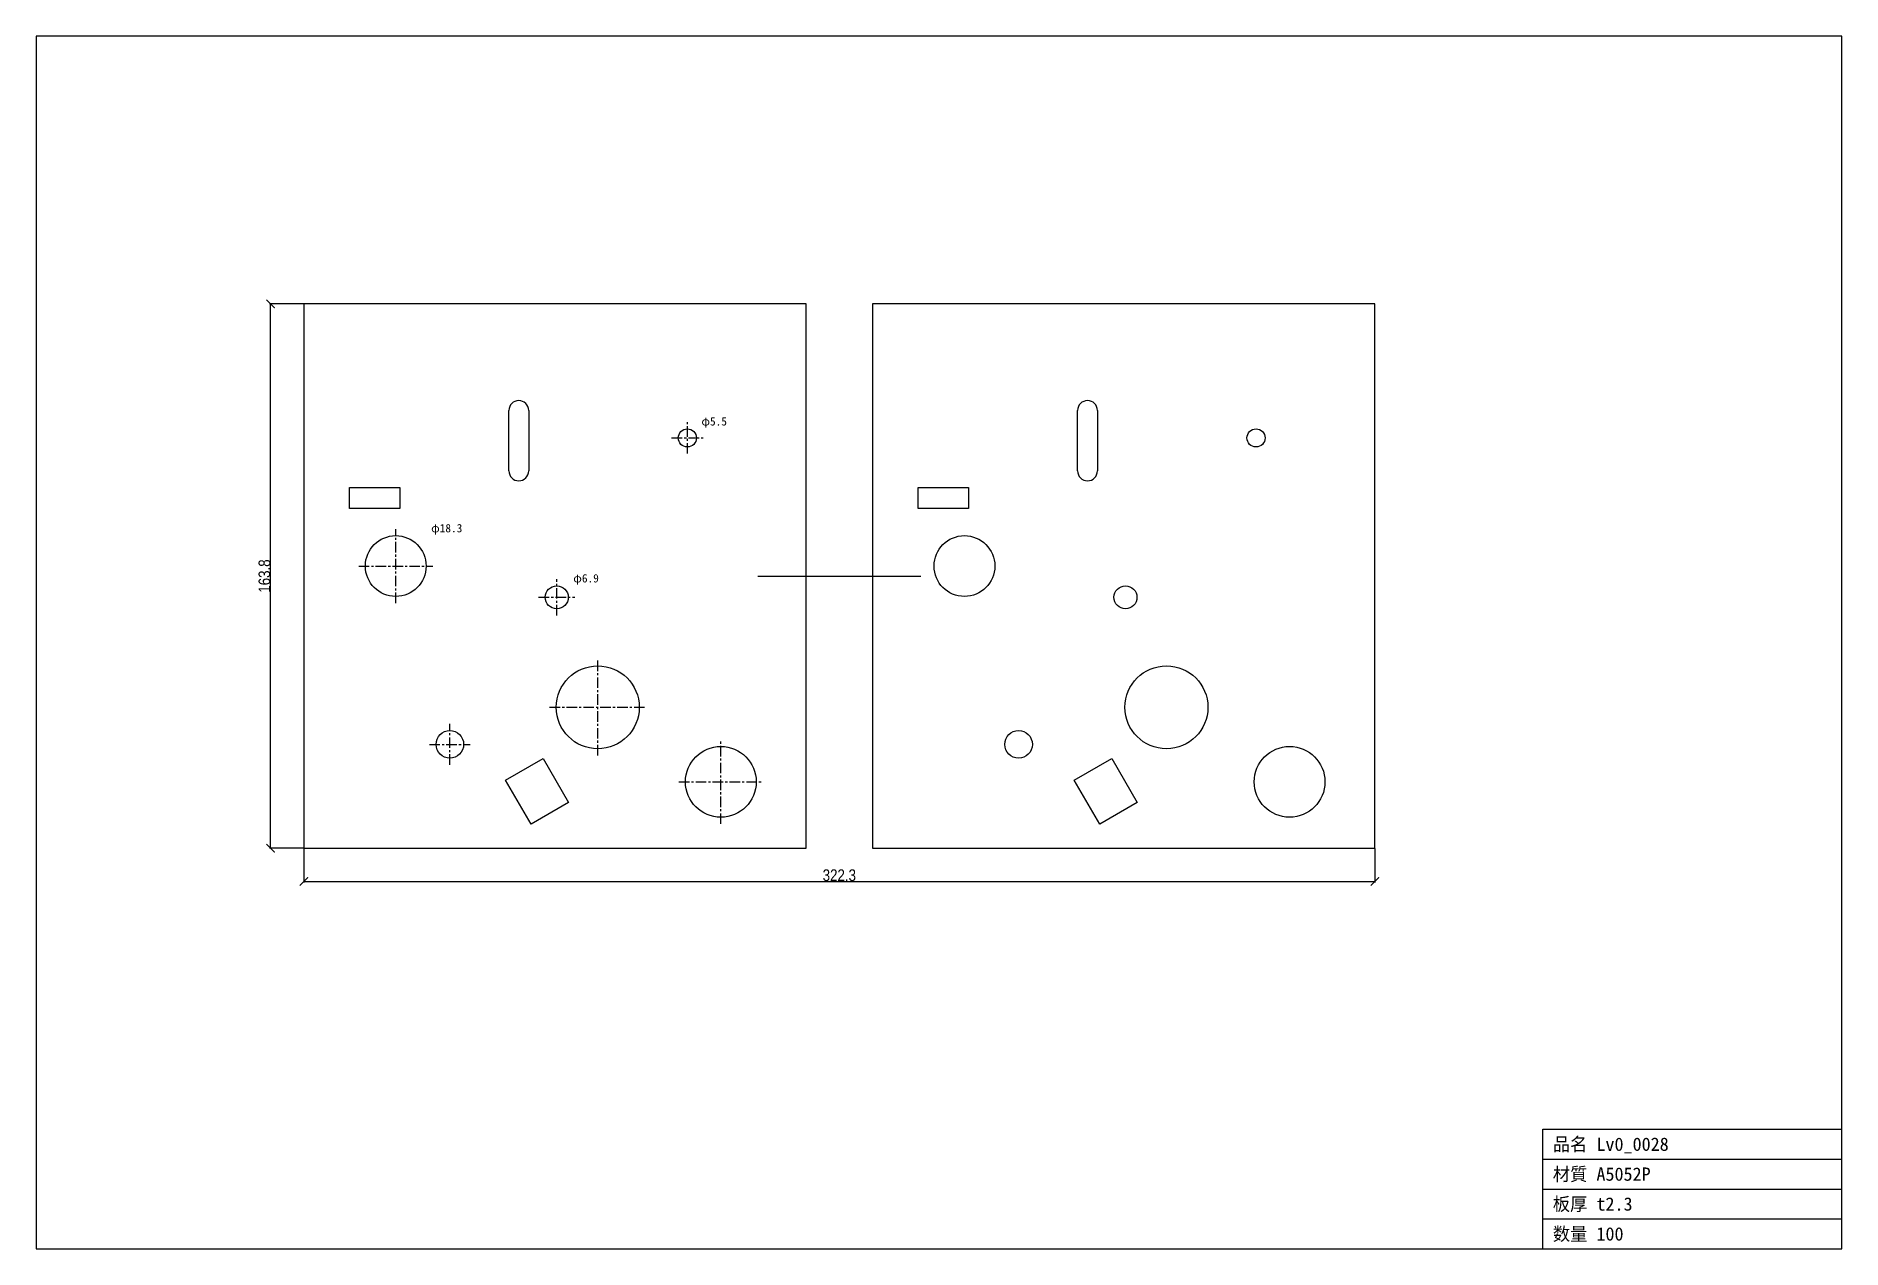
# Model space of a CAD drawing. Header units: millimetres. Extents: x -81 to 463, y -121 to 244.
import ezdxf

# ---------------------------------------------------------------- set-up
doc = ezdxf.new("R2010")
doc.units = ezdxf.units.MM
doc.linetypes.add('CENTER', pattern=[5.08, 3.175, -0.635, 0.635, -0.635])
for name, color, linetype in [('ケガキ', 7, 'Continuous'), ('中心線', 7, 'Continuous'), ('図枠', 7, 'Continuous'), ('外形', 7, 'Continuous'), ('寸法', 7, 'Continuous'), ('文字', 7, 'Continuous')]:
    doc.layers.add(name, color=color, linetype=linetype)
doc.styles.add('OpenSansCondensed-Light', font='OpenSansCondensed-Light.ttf')
doc.dimstyles.new('EZDXF', dxfattribs={"dimtxt": 0.25, "dimasz": 0.175, "dimexe": 0.375, "dimexo": 0.125, "dimgap": 0.1, "dimtad": 1, "dimlfac": 100, "dimzin": 12, "dimdsep": 46, "dimtxsty": 'OpenSansCondensed-Light', "dimblk": 'ARCHTICK', "dimcen": 2.5, "dimazin": 3, "dimtfac": 0.5, "dimtmove": 2, "dimatfit": 3})

# ---------------------------------------------------------------- blocks, each defined once
blk = doc.blocks.new('_ARCHTICK')
at = {"color": 0, "linetype": 'BYBLOCK', "const_width": 0.15}
blk.add_lwpolyline([(-0.5, -0.5), (0.5, 0.5)], dxfattribs=at)

msp = doc.modelspace()

# ---------------------------------------------------------------- linework, layer by layer
at = {"layer": 'ケガキ'}
msp.add_line((136.6, 81.9), (185.74, 81.9), dxfattribs=at)
at = {"layer": '中心線', "color": 1, "linetype": 'CENTER'}
for p, q in [((115.43, 118.73), (115.43, 128.19)), ((110.7, 123.46), (120.16, 123.46)), ((27.66, 73.75), (27.66, 96.05)), ((16.51, 84.9), (38.81, 84.9)), ((76.13, 70.04), (76.13, 80.97)), ((70.67, 75.5), (81.6, 75.5)), ((88.46, 27.91), (88.46, 56.88)), ((73.98, 42.39), (102.95, 42.39)), ((43.95, 25.09), (43.95, 37.39)), ((125.51, 7.31), (125.51, 32.61)), ((37.8, 31.24), (50.1, 31.24)), ((112.86, 19.96), (138.16, 19.96))]:
    msp.add_line(p, q, dxfattribs=at)
at = {"layer": '図枠'}
for p, q in [((462.92, 244.38), (-80.58, 244.38)), ((-80.58, 244.38), (-80.58, -120.58)), ((462.92, -120.58), (462.92, 244.38)), ((372.92, -120.58), (372.92, -84.58)), ((372.92, -84.58), (462.92, -84.58)), ((372.92, -93.58), (462.92, -93.58)), ((372.92, -102.58), (462.92, -102.58)), ((372.92, -111.58), (462.92, -111.58)), ((-80.58, -120.58), (462.92, -120.58))]:
    msp.add_line(p, q, dxfattribs=at)
at = {"layer": '外形'}
for p, q in [((151.17, 163.79), (0, 163.79)), ((0, 163.79), (0, 0)), ((151.17, 0), (151.17, 163.79)), ((322.34, 163.79), (171.17, 163.79)), ((171.17, 163.79), (171.17, 0)), ((322.34, 0), (322.34, 163.79)), ((61.72, 113.52), (61.72, 131.73)), ((67.67, 131.73), (67.67, 113.52)), ((232.89, 113.52), (232.89, 131.73)), ((238.84, 131.73), (238.84, 113.52)), ((13.69, 102.24), (13.69, 108.57)), ((13.69, 108.57), (28.91, 108.57)), ((28.91, 108.57), (28.91, 102.24)), ((184.86, 102.24), (184.86, 108.57)), ((184.86, 108.57), (200.08, 108.57)), ((200.08, 108.57), (200.08, 102.24)), ((28.91, 102.24), (13.69, 102.24)), ((200.08, 102.24), (184.86, 102.24)), ((60.74, 20.44), (72.05, 26.98)), ((72.05, 26.98), (79.69, 13.75)), ((231.9, 20.44), (243.22, 26.98)), ((243.22, 26.98), (250.86, 13.75)), ((68.38, 7.21), (60.74, 20.44)), ((239.54, 7.21), (231.9, 20.44)), ((79.69, 13.75), (68.38, 7.21)), ((250.86, 13.75), (239.54, 7.21)), ((0, 0), (151.17, 0)), ((171.17, 0), (322.34, 0))]:
    msp.add_line(p, q, dxfattribs=at)
for centre, radius in [((115.43, 123.46), 2.73), ((286.6, 123.46), 2.73), ((27.66, 84.9), 9.15), ((198.83, 84.9), 9.15), ((76.13, 75.5), 3.46), ((247.3, 75.5), 3.46), ((88.46, 42.39), 12.48), ((259.63, 42.39), 12.48), ((43.95, 31.24), 4.15), ((215.12, 31.24), 4.15), ((125.51, 19.96), 10.65), ((296.68, 19.96), 10.65)]:
    msp.add_circle(centre, radius, dxfattribs=at)
for centre, start, end in [((64.7, 131.73), 0, 180), ((235.87, 131.73), 0, 180), ((64.7, 113.52), 180, 0), ((235.87, 113.52), 180, 0)]:
    msp.add_arc(centre, 2.97, start, end, dxfattribs=at)

# ---------------------------------------------------------------- texts
at = {"layer": '文字'}
for s, height, p in [('φ5.5', 2.5, (119.66, 127.19)), ('φ18.3', 2.5, (38.31, 95.05)), ('φ6.9', 2.5, (81.1, 79.97)), ('品名 Lv0_0028', 4, (375.92, -91.08)), ('材質 A5052P', 4, (375.92, -100.08)), ('板厚 t2.3', 4, (375.92, -109.08)), ('数量 100', 4, (375.92, -118.08))]:
    msp.add_text(s, height=height, dxfattribs=at).set_placement(p)

# ---------------------------------------------------------------- dimensions: what is measured, and where the dimension line sits
at = {"layer": '寸法'}
msp.add_linear_dim(base=(-10, 0), p1=(0, 0), p2=(0, 163.79), angle=90, dimstyle='EZDXF', override={"dimtxt": 3.5, "dimasz": 2.5, "dimdec": 1, "dimlfac": 1}, dxfattribs=at).render()
msp.add_linear_dim(base=(0, -10), p1=(0, 0), p2=(322.34, 0), dimstyle='EZDXF', override={"dimtxt": 3.5, "dimasz": 2.5, "dimdec": 1, "dimlfac": 1}, dxfattribs=at).render()

doc.saveas('drawing.dxf')
